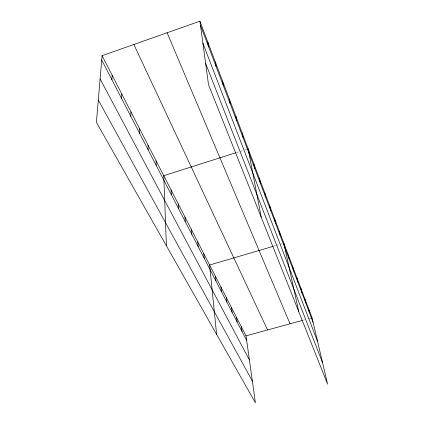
<?xml version="1.0" encoding="UTF-8"?>
<svg xmlns="http://www.w3.org/2000/svg" width="424" height="424" viewBox="0 0 424 424"><rect width="100%" height="100%" fill="white"/><g stroke="black" fill="none" stroke-linecap="round" stroke-linejoin="round"><path stroke-width="0.32" stroke-dasharray="2.12 1.59" d="M236.47 152.566L239.549 151.585M240.164 151.389L242.629 150.605M245.093 149.82L246.323 149.428M273.904 246.127L275.77 245.581M276.39 245.401L279.496 244.489M280.121 244.304L281.981 243.758M303.452 320.109L304.676 319.776M308.354 318.769L310.803 318.095"/><path stroke-width="0.64" d="M139.676 133.465L139.692 128.875M130.846 116.377L130.937 111.835M121.598 98.485L121.773 93.99M111.899 79.723L112.169 75.292M102.089 55.677L96.407 122.34L255.402 402.8L246.026 335.866L102.089 55.677L199.916 21.2L312.032 317.756L327.593 384.171L208.491 84.609L199.916 21.2M235.855 152.762L163.754 175.711L166.399 245.798M246.938 149.232L248.167 148.84L261.221 217.231M273.284 246.312L209.626 265.005L216.616 334.382M246.026 335.866L302.222 320.449M310.803 318.095L312.032 317.756M98.31 100.022L252.365 381.107M100.106 78.912L249.397 359.934M101.718 60.028L246.667 340.44M133.862 44.478L267.581 329.952M167.12 32.759L290.021 323.798M205.614 63.335L322.547 362.621M202.9 43.253L317.624 341.617M200.472 25.329L313.092 322.288M308.418 308.206L309.478 312.758M304.681 298.321L305.736 302.89M300.812 288.087L301.856 292.666M296.8 277.476L297.839 282.071M292.645 266.479L293.673 271.079M288.325 255.062L289.348 259.673M283.847 243.212L298.761 311.656M279.331 231.266L280.322 235.882M274.641 218.853L275.616 223.475M269.765 205.958L270.724 210.569M264.693 192.538L265.631 197.144M259.409 178.573L260.331 183.163M253.907 164.019L254.803 168.588M242.184 132.998L243.016 137.514M235.924 116.452L236.725 120.925M229.384 99.142L230.147 103.573M222.531 81.026L223.252 85.399M215.355 62.042L216.028 66.345M207.824 42.124L208.444 46.343M241.357 326.772L241.977 331.367M236.523 317.364L237.127 321.98M231.52 307.628L232.103 312.26M226.337 297.542L226.898 302.19M220.968 287.09L221.503 291.754M215.403 276.252L215.906 280.926M203.806 253.674L204.246 258.37M197.764 241.913L198.167 246.614M191.489 229.702L191.855 234.403M184.965 217.003L185.288 221.704M178.181 203.796L178.462 208.486M171.116 190.042L171.344 194.727M156.08 160.77L156.196 165.418M148.066 145.172L148.119 149.794"/></g></svg>
